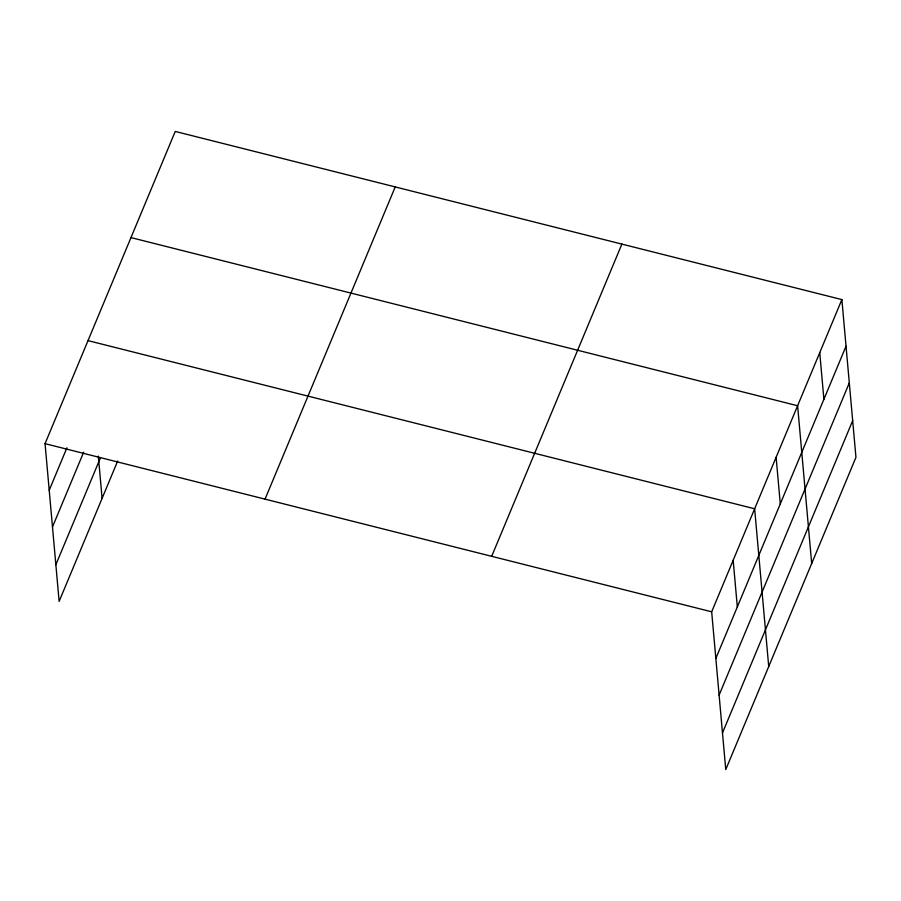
<?xml version="1.0" encoding="UTF-8"?>
<svg xmlns="http://www.w3.org/2000/svg" width="901" height="901" viewBox="0 0 901 901"><rect width="100%" height="100%" fill="white"/><g stroke="black" fill="none" stroke-linecap="round" stroke-linejoin="round"><path stroke-width="1.35" d="M117.671 461.03L59.128 601.406L45.05 443.652L175.244 131.433L841.872 299.594L855.95 457.348L725.755 769.567L711.677 611.813L841.872 299.594M49.206 490.279L66.933 447.774M52.483 526.95L83.635 452.257M55.851 564.736L100.428 457.843M265.04 499.143L395.224 186.924M491.687 556.311L621.881 244.103M715.845 658.44L846.028 346.221M719.111 695.11L849.305 382.891M722.489 732.896L852.673 420.677M130.972 237.594L797.61 405.743L811.688 563.508M88.016 340.623L754.644 508.783L768.722 666.537M45.05 443.652L711.677 611.813M819.741 352.674L823.897 399.301M776.121 457.257L780.289 503.884M733.166 560.298L737.322 606.925M98.322 456.109L102.095 498.377"/></g></svg>
